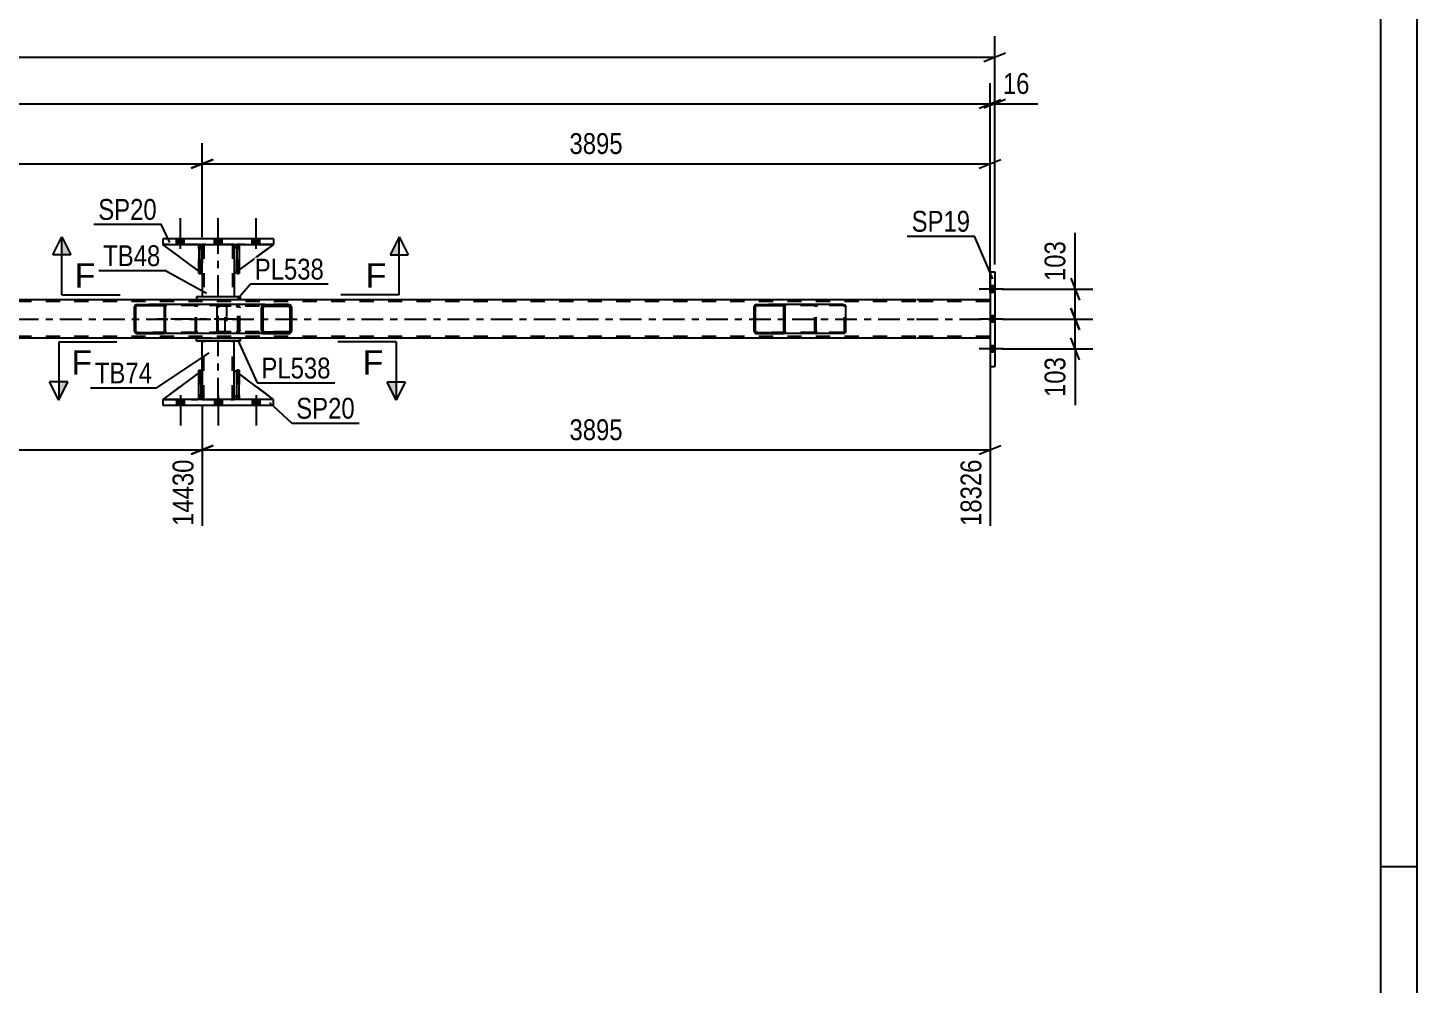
# Model space of a CAD drawing. Header units: millimetres. Extents: x 0 to 841, y 0 to 594.
# Drawn here: x 650.1 to 841, y 132.9 to 264.3 of the extents above; entities that cross this region are included whole.
import ezdxf

# ---------------------------------------------------------------- set-up
doc = ezdxf.new("R2010")
doc.units = ezdxf.units.MM
doc.linetypes.add('DXK_LINE_DOT2', pattern=[3.9198, 1.9599, -1.9599])
doc.linetypes.add('DXK_LINE_DOT3', pattern=[5.9187, 2.979, -0.9799, 0.9799, -0.9799])
doc.styles.add('Arial', font='ARIAL.TTF', dxfattribs={"height": 0.2})
doc.styles.add('Arial Narrow', font='ARIALN.TTF', dxfattribs={"height": 0.2})

# ---------------------------------------------------------------- blocks, each defined once
blk = doc.blocks.new('Unknown-318889209-1133')
at = {"color": 5, "linetype": 'Continuous'}
for p, q in [((841, 0), (841, 594)), ((836, 5), (836, 589)), ((841, 149), (836, 149))]:
    blk.add_line(p, q, dxfattribs=at)
blk = doc.blocks.new('Part-318889209-2699 - 2549')
at = {"linetype": 'Continuous'}
h = blk.add_hatch(dxfattribs=at)
h.set_pattern_fill('', scale=0.7, style=0, pattern_type=0)
h.set_pattern_definition([(45, (686.2985, 225.991), (-1.57154, 1.57154), [])])
h.paths.add_polyline_path([(686.34, 225.81), (686.3, 225.99), (686.19, 226.15), (686.03, 226.25), (685.83, 226.29), (682.65, 226.29), (682.46, 226.25), (682.29, 226.15), (682.19, 225.99), (682.15, 225.81), (682.15, 222.77), (682.19, 222.58), (682.29, 222.43), (682.46, 222.32), (682.65, 222.29), (685.83, 222.29), (686.03, 222.32), (686.19, 222.43), (686.3, 222.58), (686.34, 222.77)])
h.paths.add_polyline_path([(686.07, 222.68), (686.01, 222.6), (685.93, 222.55), (685.83, 222.53), (682.65, 222.53), (682.55, 222.55), (682.47, 222.6), (682.42, 222.68), (682.4, 222.77), (682.4, 225.81), (682.42, 225.9), (682.47, 225.98), (682.55, 226.03), (682.65, 226.05), (685.83, 226.05), (685.93, 226.03), (686.01, 225.98), (686.07, 225.9), (686.09, 225.81), (686.09, 222.77)])
at = {"color": 2, "linetype": 'Continuous'}
for p, q in [((676.08, 225.81), (676.1, 225.99)), ((676.08, 222.77), (676.08, 225.81)), ((676.1, 225.99), (676.16, 226.15)), ((676.16, 226.15), (676.25, 226.25)), ((676.25, 226.25), (676.35, 226.29)), ((682.65, 226.29), (676.35, 226.29)), ((682.19, 225.99), (682.15, 225.81)), ((682.15, 222.77), (682.15, 225.81)), ((682.4, 225.81), (682.42, 225.9)), ((682.4, 222.77), (682.4, 225.81)), ((682.42, 225.9), (682.47, 225.98)), ((682.65, 226.29), (682.46, 226.25)), ((682.47, 225.98), (682.55, 226.03)), ((682.55, 226.03), (682.65, 226.05)), ((682.65, 226.29), (685.83, 226.29)), ((682.65, 226.05), (685.83, 226.05)), ((686.03, 226.25), (685.83, 226.29)), ((685.83, 226.05), (685.93, 226.03)), ((685.93, 226.03), (686.01, 225.98)), ((686.01, 225.98), (686.07, 225.9)), ((686.07, 225.9), (686.09, 225.81)), ((686.09, 222.77), (686.09, 225.81)), ((686.34, 225.81), (686.3, 225.99)), ((686.34, 222.77), (686.34, 225.81)), ((676.1, 222.58), (676.08, 222.77)), ((676.16, 222.43), (676.1, 222.58)), ((676.25, 222.32), (676.16, 222.43)), ((676.35, 222.29), (676.25, 222.32)), ((682.65, 222.29), (676.35, 222.29)), ((682.15, 222.77), (682.19, 222.58)), ((682.42, 222.68), (682.4, 222.77)), ((682.47, 222.6), (682.42, 222.68)), ((682.46, 222.32), (682.65, 222.29)), ((682.55, 222.55), (682.47, 222.6)), ((682.65, 222.53), (682.55, 222.55)), ((682.65, 222.53), (685.83, 222.53)), ((682.65, 222.29), (685.83, 222.29)), ((685.93, 222.55), (685.83, 222.53)), ((685.83, 222.29), (686.03, 222.32)), ((686.01, 222.6), (685.93, 222.55)), ((686.07, 222.68), (686.01, 222.6)), ((686.09, 222.77), (686.07, 222.68)), ((686.3, 222.58), (686.34, 222.77))]:
    blk.add_line(p, q, dxfattribs=at)
at = {"color": 7, "linetype": 'DXK_LINE_DOT2'}
for p, q in [((676.22, 225.9), (676.21, 225.81)), ((676.21, 222.77), (676.21, 225.81)), ((676.25, 225.98), (676.22, 225.9)), ((676.3, 226.03), (676.25, 225.98)), ((676.35, 226.05), (676.3, 226.03)), ((685.83, 226.05), (676.35, 226.05)), ((677.34, 226.05), (677.34, 226.29)), ((678.68, 226.29), (678.88, 226.25)), ((678.78, 226.03), (678.68, 226.05)), ((678.86, 225.98), (678.78, 226.03)), ((678.92, 225.9), (678.86, 225.98)), ((678.93, 225.81), (678.92, 225.9)), ((678.93, 222.77), (678.93, 225.81)), ((679.15, 225.99), (679.19, 225.81)), ((679.19, 222.77), (679.19, 225.81)), ((685.83, 226.29), (682.65, 226.29)), ((676.21, 222.77), (676.22, 222.68)), ((676.22, 222.68), (676.25, 222.6)), ((676.25, 222.6), (676.3, 222.55)), ((676.3, 222.55), (676.35, 222.53)), ((685.83, 222.53), (676.35, 222.53)), ((677.34, 222.29), (677.34, 222.53)), ((678.68, 222.53), (678.78, 222.55)), ((678.88, 222.32), (678.68, 222.29)), ((678.78, 222.55), (678.86, 222.6)), ((678.86, 222.6), (678.92, 222.68)), ((678.92, 222.68), (678.93, 222.77)), ((679.19, 222.77), (679.15, 222.58)), ((685.83, 222.29), (682.65, 222.29))]:
    blk.add_line(p, q, dxfattribs=at)
for centre, start, end in [((678.7, 225.79), 23.8494, 68.8059), ((678.7, 222.78), 291.1941, 336.1506)]:
    blk.add_arc(centre, 0.492, start, end, dxfattribs=at)
at = {"color": 2, "linetype": 'Continuous'}
for centre, start, end in [((682.64, 225.79), 111.1941, 156.1506), ((685.85, 225.79), 23.8494, 68.8059), ((682.64, 222.78), 203.8494, 248.8059), ((685.85, 222.78), 291.1941, 336.1506)]:
    blk.add_arc(centre, 0.492, start, end, dxfattribs=at)
blk = doc.blocks.new('Part-318889209-2651 - 2549')
at = {"color": 2, "linetype": 'Continuous'}
for p, q in [((674.03, 234.53), (674.03, 233.93)), ((678.43, 234.53), (678.43, 233.93)), ((674.03, 230.53), (674.03, 227.33)), ((678.43, 230.53), (678.43, 227.33))]:
    blk.add_line(p, q, dxfattribs=at)
at = {"color": 7, "linetype": 'DXK_LINE_DOT2'}
for p, q in [((678.43, 234.53), (674.03, 234.53)), ((674.03, 233.93), (674.03, 230.53)), ((674.27, 234.53), (674.27, 227.33)), ((678.19, 234.53), (678.19, 227.33)), ((678.43, 233.93), (678.43, 230.53)), ((678.43, 227.33), (674.03, 227.33))]:
    blk.add_line(p, q, dxfattribs=at)
at = {"color": 7, "linetype": 'DXK_LINE_DOT3'}
blk.add_line((676.23, 227.33), (676.23, 234.53), dxfattribs=at)
blk = doc.blocks.new('Part-318889209-2666 - 2549')
at = {"linetype": 'Continuous'}
h = blk.add_hatch(dxfattribs=at)
h.set_pattern_fill('', scale=0.7, style=0, pattern_type=0)
h.set_pattern_definition([(45, (754.0999, 226.0898), (-1.57154, 1.57154), [])])
h.paths.add_polyline_path([(754.13, 225.97), (754.1, 226.09), (754.03, 226.19), (753.92, 226.26), (753.79, 226.29), (750.21, 226.29), (750.08, 226.26), (749.97, 226.19), (749.9, 226.09), (749.87, 225.97), (749.87, 222.61), (749.9, 222.48), (749.97, 222.38), (750.08, 222.31), (750.21, 222.29), (753.79, 222.29), (753.92, 222.31), (754.03, 222.38), (754.1, 222.48), (754.13, 222.61)])
h.paths.add_polyline_path([(753.94, 222.55), (753.91, 222.49), (753.85, 222.46), (753.79, 222.45), (750.21, 222.45), (750.14, 222.46), (750.09, 222.49), (750.05, 222.55), (750.04, 222.61), (750.04, 225.97), (750.05, 226.03), (750.09, 226.08), (750.14, 226.12), (750.21, 226.13), (753.79, 226.13), (753.85, 226.12), (753.91, 226.08), (753.94, 226.03), (753.96, 225.97), (753.96, 222.61)])
at = {"color": 2, "linetype": 'Continuous'}
for p, q in [((749.9, 226.09), (749.87, 225.97)), ((749.87, 222.61), (749.87, 225.97)), ((750.04, 225.97), (750.05, 226.03)), ((750.04, 222.61), (750.04, 225.97)), ((750.05, 226.03), (750.09, 226.08)), ((750.21, 226.29), (750.08, 226.26)), ((750.09, 226.08), (750.14, 226.12)), ((750.14, 226.12), (750.21, 226.13)), ((750.21, 226.29), (753.79, 226.29)), ((750.21, 226.13), (753.79, 226.13)), ((762.13, 226.29), (753.79, 226.29)), ((753.92, 226.26), (753.79, 226.29)), ((753.79, 226.13), (753.85, 226.12)), ((753.85, 226.12), (753.91, 226.08)), ((753.91, 226.08), (753.94, 226.03)), ((753.94, 226.03), (753.96, 225.97)), ((753.96, 222.61), (753.96, 225.97)), ((754.13, 225.97), (754.1, 226.09)), ((754.13, 222.61), (754.13, 225.97)), ((762.13, 226.29), (762.27, 226.26)), ((762.45, 226.09), (762.48, 225.97)), ((762.48, 222.61), (762.48, 225.97)), ((749.87, 222.61), (749.9, 222.48)), ((750.05, 222.55), (750.04, 222.61)), ((750.09, 222.49), (750.05, 222.55)), ((750.08, 222.31), (750.21, 222.29)), ((750.14, 222.46), (750.09, 222.49)), ((750.21, 222.45), (750.14, 222.46)), ((750.21, 222.45), (753.79, 222.45)), ((750.21, 222.29), (753.79, 222.29)), ((753.85, 222.46), (753.79, 222.45)), ((753.79, 222.29), (753.92, 222.31)), ((762.13, 222.29), (753.79, 222.29)), ((753.91, 222.49), (753.85, 222.46)), ((753.94, 222.55), (753.91, 222.49)), ((753.96, 222.61), (753.94, 222.55)), ((754.1, 222.48), (754.13, 222.61)), ((762.27, 222.31), (762.13, 222.29)), ((762.48, 222.61), (762.45, 222.48))]:
    blk.add_line(p, q, dxfattribs=at)
at = {"color": 7, "linetype": 'DXK_LINE_DOT2'}
for p, q in [((753.79, 226.29), (750.21, 226.29)), ((762.13, 226.13), (750.21, 226.13)), ((758.22, 225.97), (758.24, 226.09)), ((758.22, 222.61), (758.22, 225.97)), ((758.4, 226.03), (758.39, 225.97)), ((758.39, 222.61), (758.39, 225.97)), ((758.44, 226.08), (758.4, 226.03)), ((758.43, 226.26), (758.56, 226.29)), ((758.44, 226.08), (758.45, 226.09)), ((758.45, 226.09), (758.49, 226.12)), ((758.49, 226.12), (758.56, 226.13)), ((762.2, 226.12), (762.13, 226.13)), ((762.26, 226.08), (762.2, 226.12)), ((762.29, 226.03), (762.26, 226.08)), ((762.31, 225.97), (762.29, 226.03)), ((762.31, 222.61), (762.31, 225.97)), ((762.13, 222.45), (750.21, 222.45)), ((753.79, 222.29), (750.21, 222.29)), ((758.24, 222.48), (758.22, 222.61)), ((758.39, 222.61), (758.4, 222.55)), ((758.4, 222.55), (758.44, 222.49)), ((758.56, 222.29), (758.43, 222.31)), ((758.44, 222.49), (758.45, 222.48)), ((758.45, 222.48), (758.49, 222.46)), ((758.49, 222.46), (758.56, 222.45)), ((762.13, 222.45), (762.2, 222.46)), ((762.2, 222.46), (762.26, 222.49)), ((762.26, 222.49), (762.29, 222.55)), ((762.29, 222.55), (762.31, 222.61))]:
    blk.add_line(p, q, dxfattribs=at)
at = {"color": 2, "linetype": 'Continuous'}
for centre, start, end in [((750.2, 225.95), 110.7583, 155.68), ((753.8, 225.95), 24.32, 69.2417), ((762.15, 225.95), 24.32, 69.2417), ((750.2, 222.62), 204.32, 249.2417), ((753.8, 222.62), 290.7583, 335.68), ((762.15, 222.62), 290.7583, 335.68)]:
    blk.add_arc(centre, 0.331, start, end, dxfattribs=at)
at = {"color": 7, "linetype": 'DXK_LINE_DOT2'}
for centre, start, end in [((758.55, 225.95), 110.7583, 155.68), ((758.55, 222.62), 204.32, 249.2417)]:
    blk.add_arc(centre, 0.331, start, end, dxfattribs=at)
blk = doc.blocks.new('Part-318889209-2670 - 2549')
at = {"linetype": 'Continuous'}
h = blk.add_hatch(dxfattribs=at)
h.set_pattern_fill('', scale=0.7, style=0, pattern_type=0)
h.set_pattern_definition([(45, (668.9657, 226.0898), (-1.57154, 1.57154), [])])
h.paths.add_polyline_path([(668.99, 225.97), (668.97, 226.09), (668.89, 226.19), (668.78, 226.26), (668.65, 226.29), (665.08, 226.29), (664.95, 226.26), (664.83, 226.19), (664.76, 226.09), (664.73, 225.97), (664.73, 222.61), (664.76, 222.48), (664.83, 222.38), (664.95, 222.31), (665.08, 222.29), (668.65, 222.29), (668.78, 222.31), (668.89, 222.38), (668.97, 222.48), (668.99, 222.61)])
h.paths.add_polyline_path([(668.81, 222.55), (668.77, 222.49), (668.72, 222.46), (668.65, 222.45), (665.08, 222.45), (665.01, 222.46), (664.96, 222.49), (664.92, 222.55), (664.91, 222.61), (664.91, 225.97), (664.92, 226.03), (664.96, 226.08), (665.01, 226.12), (665.08, 226.13), (668.65, 226.13), (668.72, 226.12), (668.77, 226.08), (668.81, 226.03), (668.82, 225.97), (668.82, 222.61)])
at = {"color": 2, "linetype": 'Continuous'}
for p, q in [((664.76, 226.09), (664.73, 225.97)), ((664.73, 222.61), (664.73, 225.97)), ((664.91, 225.97), (664.92, 226.03)), ((664.91, 222.61), (664.91, 225.97)), ((664.92, 226.03), (664.96, 226.08)), ((665.08, 226.29), (664.95, 226.26)), ((664.96, 226.08), (665.01, 226.12)), ((665.01, 226.12), (665.08, 226.13)), ((665.08, 226.29), (668.65, 226.29)), ((665.08, 226.13), (668.65, 226.13)), ((676.35, 226.29), (668.65, 226.29)), ((668.78, 226.26), (668.65, 226.29)), ((668.65, 226.13), (668.72, 226.12)), ((668.72, 226.12), (668.77, 226.08)), ((668.77, 226.08), (668.81, 226.03)), ((668.81, 226.03), (668.82, 225.97)), ((668.82, 222.61), (668.82, 225.97)), ((668.99, 225.97), (668.97, 226.09)), ((668.99, 222.61), (668.99, 225.97)), ((664.73, 222.61), (664.76, 222.48)), ((664.92, 222.55), (664.91, 222.61)), ((664.96, 222.49), (664.92, 222.55)), ((664.95, 222.31), (665.08, 222.29)), ((665.01, 222.46), (664.96, 222.49)), ((665.08, 222.45), (665.01, 222.46)), ((665.08, 222.45), (668.65, 222.45)), ((665.08, 222.29), (668.65, 222.29)), ((668.72, 222.46), (668.65, 222.45)), ((668.65, 222.29), (668.78, 222.31)), ((676.35, 222.29), (668.65, 222.29)), ((668.77, 222.49), (668.72, 222.46)), ((668.81, 222.55), (668.77, 222.49)), ((668.82, 222.61), (668.81, 222.55)), ((668.97, 222.48), (668.99, 222.61))]:
    blk.add_line(p, q, dxfattribs=at)
at = {"color": 7, "linetype": 'DXK_LINE_DOT2'}
for p, q in [((668.65, 226.29), (665.08, 226.29)), ((677, 226.13), (665.08, 226.13)), ((673.08, 225.97), (673.11, 226.09)), ((673.08, 222.61), (673.08, 225.97)), ((673.27, 226.03), (673.25, 225.97)), ((673.25, 222.61), (673.25, 225.97)), ((673.3, 226.08), (673.27, 226.03)), ((673.29, 226.26), (673.43, 226.29)), ((673.36, 226.12), (673.3, 226.08)), ((673.43, 226.13), (673.36, 226.12)), ((677, 226.29), (676.35, 226.29)), ((677, 226.29), (677.13, 226.26)), ((677.07, 226.12), (677, 226.13)), ((677.12, 226.08), (677.07, 226.12)), ((677.16, 226.03), (677.12, 226.08)), ((677.17, 225.97), (677.16, 226.03)), ((677.17, 222.61), (677.17, 225.97)), ((677.32, 226.09), (677.34, 225.97)), ((677.34, 225.97), (677.34, 222.61)), ((677, 222.45), (665.08, 222.45)), ((668.65, 222.29), (665.08, 222.29)), ((673.11, 222.48), (673.08, 222.61)), ((673.25, 222.61), (673.27, 222.55)), ((673.27, 222.55), (673.3, 222.49)), ((673.43, 222.29), (673.29, 222.31)), ((673.3, 222.49), (673.32, 222.48)), ((673.32, 222.48), (673.36, 222.46)), ((673.36, 222.46), (673.43, 222.45)), ((677, 222.29), (676.35, 222.29)), ((677, 222.45), (677.07, 222.46)), ((677.13, 222.31), (677, 222.29)), ((677.07, 222.46), (677.12, 222.49)), ((677.12, 222.49), (677.16, 222.55)), ((677.16, 222.55), (677.17, 222.61)), ((677.34, 222.61), (677.32, 222.48))]:
    blk.add_line(p, q, dxfattribs=at)
at = {"color": 7, "linetype": 'DXK_LINE_DOT3'}
blk.add_line((678.63, 224.29), (666.86, 224.29), dxfattribs=at)
at = {"color": 2, "linetype": 'Continuous'}
for centre, start, end in [((665.06, 225.95), 110.7583, 155.68), ((668.66, 225.95), 24.32, 69.2417), ((665.06, 222.62), 204.32, 249.2417), ((668.66, 222.62), 290.7583, 335.68)]:
    blk.add_arc(centre, 0.331, start, end, dxfattribs=at)
at = {"color": 7, "linetype": 'DXK_LINE_DOT2'}
for centre, start, end in [((673.41, 225.95), 110.7583, 155.68), ((677.01, 225.95), 24.32, 69.2417), ((673.41, 222.62), 204.32, 249.2417), ((677.01, 222.62), 290.7583, 335.68)]:
    blk.add_arc(centre, 0.331, start, end, dxfattribs=at)
blk = doc.blocks.new('Part-318889209-2726 - 2549')
at = {"color": 2, "linetype": 'Continuous'}
for p, q in [((782.3, 230.79), (782.94, 230.79)), ((782.3, 230.79), (782.3, 217.79)), ((782.94, 230.79), (782.94, 217.79)), ((782.3, 217.79), (782.94, 217.79))]:
    blk.add_line(p, q, dxfattribs=at)
blk = doc.blocks.new('Part-318889209-2732 - 2549')
at = {"color": 7, "linetype": 'DXK_LINE_DOT2'}
for p, q in [((679.1, 217.25), (678.78, 217.25)), ((678.78, 213.85), (678.78, 217.25)), ((678.78, 217.25), (678.78, 213.25)), ((679.1, 217.25), (679.1, 213.85)), ((679.1, 213.25), (679.1, 217.25)), ((679.1, 213.85), (678.78, 213.85)), ((678.78, 213.25), (678.78, 213.85)), ((679.1, 213.25), (678.78, 213.25)), ((679.1, 213.85), (679.1, 213.25)), ((679.1, 213.25), (679.1, 213.25))]:
    blk.add_line(p, q, dxfattribs=at)
blk = doc.blocks.new('Part-318889209-2735 - 2549')
at = {"color": 7, "linetype": 'DXK_LINE_DOT2'}
for p, q in [((679.03, 234.53), (678.43, 233.93)), ((678.43, 230.53), (683.83, 234.53)), ((678.43, 233.93), (678.43, 230.53)), ((683.83, 234.53), (679.03, 234.53))]:
    blk.add_line(p, q, dxfattribs=at)
blk = doc.blocks.new('Part-318889209-2738 - 2549')
at = {"color": 2, "linetype": 'Continuous'}
for p, q in [((678.78, 234.28), (678.43, 233.93)), ((678.43, 233.93), (678.43, 230.53)), ((683.83, 234.53), (679.1, 231.03)), ((678.78, 230.79), (678.43, 230.53))]:
    blk.add_line(p, q, dxfattribs=at)
at = {"color": 7, "linetype": 'DXK_LINE_DOT2'}
for p, q in [((679.03, 234.53), (678.78, 234.28)), ((683.83, 234.53), (679.03, 234.53)), ((679.1, 231.03), (678.78, 230.79))]:
    blk.add_line(p, q, dxfattribs=at)
blk = doc.blocks.new('Part-318889209-2741 - 2549')
at = {"color": 7, "linetype": 'DXK_LINE_DOT2'}
for p, q in [((674.02, 230.53), (668.63, 234.53)), ((668.63, 234.53), (673.42, 234.53)), ((673.42, 234.53), (674.02, 233.93)), ((674.02, 233.93), (673.42, 234.53)), ((674.02, 233.93), (674.02, 230.53)), ((674.02, 233.93), (674.02, 233.93)), ((674.02, 233.93), (674.02, 230.53))]:
    blk.add_line(p, q, dxfattribs=at)
blk = doc.blocks.new('Part-318889209-2744 - 2549')
at = {"color": 2, "linetype": 'Continuous'}
for p, q in [((673.58, 230.86), (668.63, 234.53)), ((673.58, 234.37), (673.42, 234.53)), ((674.02, 233.93), (673.9, 234.05)), ((674.02, 233.93), (674.02, 233.93)), ((674.02, 230.53), (674.02, 233.93)), ((673.9, 230.62), (674.02, 230.53)), ((674.02, 230.53), (674.02, 230.53))]:
    blk.add_line(p, q, dxfattribs=at)
at = {"color": 7, "linetype": 'DXK_LINE_DOT2'}
for p, q in [((673.42, 234.53), (668.63, 234.53)), ((673.42, 234.53), (674.02, 233.93)), ((673.9, 234.05), (673.58, 234.37)), ((674.02, 233.93), (674.02, 230.53)), ((673.9, 230.62), (673.58, 230.86))]:
    blk.add_line(p, q, dxfattribs=at)
blk = doc.blocks.new('Part-318889209-2745 - 2549')
at = {"color": 2, "linetype": 'Continuous'}
for p, q in [((673.9, 234.53), (673.58, 234.53)), ((673.58, 234.53), (673.58, 230.53)), ((673.9, 234.53), (673.9, 234.53)), ((673.9, 234.53), (673.9, 230.53)), ((673.9, 230.53), (673.58, 230.53))]:
    blk.add_line(p, q, dxfattribs=at)
at = {"color": 7, "linetype": 'DXK_LINE_DOT2'}
for p, q in [((673.58, 233.93), (673.58, 234.53)), ((673.9, 233.93), (673.58, 233.93)), ((673.58, 233.93), (673.58, 230.53)), ((673.9, 233.93), (673.9, 234.53)), ((673.9, 234.53), (673.9, 234.53)), ((673.9, 230.53), (673.9, 233.93))]:
    blk.add_line(p, q, dxfattribs=at)
blk = doc.blocks.new('Part-318889209-2746 - 2549')
at = {"color": 2, "linetype": 'Continuous'}
for p, q in [((679.1, 234.53), (678.78, 234.53)), ((678.78, 234.53), (678.78, 230.53)), ((679.1, 234.53), (679.1, 234.53)), ((679.1, 234.53), (679.1, 230.53)), ((679.1, 230.53), (678.78, 230.53))]:
    blk.add_line(p, q, dxfattribs=at)
at = {"color": 7, "linetype": 'DXK_LINE_DOT2'}
for p, q in [((678.78, 233.93), (678.78, 234.53)), ((679.1, 233.93), (678.78, 233.93)), ((678.78, 233.93), (678.78, 230.53)), ((679.1, 233.93), (679.1, 234.53)), ((679.1, 234.53), (679.1, 234.53)), ((679.1, 230.53), (679.1, 233.93))]:
    blk.add_line(p, q, dxfattribs=at)
blk = doc.blocks.new('Part-318889209-2747 - 2549')
at = {"color": 7, "linetype": 'DXK_LINE_DOT2'}
for p, q in [((673.58, 233.93), (673.58, 234.53)), ((673.58, 234.53), (673.58, 234.53)), ((673.58, 234.53), (673.58, 230.53)), ((673.9, 234.53), (673.58, 234.53)), ((673.58, 230.53), (673.58, 233.93)), ((673.58, 233.93), (673.9, 233.93)), ((673.9, 233.93), (673.9, 234.53)), ((673.9, 230.53), (673.9, 234.53)), ((673.9, 233.93), (673.9, 230.53)), ((673.58, 230.53), (673.9, 230.53))]:
    blk.add_line(p, q, dxfattribs=at)
blk = doc.blocks.new('Part-318889209-2748 - 2549')
at = {"color": 7, "linetype": 'DXK_LINE_DOT2'}
for p, q in [((678.78, 233.93), (678.78, 234.53)), ((678.78, 234.53), (678.78, 234.53)), ((678.78, 234.53), (678.78, 230.53)), ((679.1, 234.53), (678.78, 234.53)), ((678.78, 230.53), (678.78, 233.93)), ((678.78, 233.93), (679.1, 233.93)), ((679.1, 233.93), (679.1, 234.53)), ((679.1, 230.53), (679.1, 234.53)), ((679.1, 233.93), (679.1, 230.53)), ((678.78, 230.53), (679.1, 230.53))]:
    blk.add_line(p, q, dxfattribs=at)
blk = doc.blocks.new('Part-318889209-2753 - 2549')
at = {"color": 2, "linetype": 'Continuous'}
for p, q in [((674.03, 217.25), (674.03, 221.25)), ((678.43, 217.25), (678.43, 221.25)), ((674.03, 213.25), (674.03, 213.85)), ((678.43, 213.25), (678.43, 213.85))]:
    blk.add_line(p, q, dxfattribs=at)
at = {"color": 7, "linetype": 'DXK_LINE_DOT2'}
for p, q in [((678.43, 221.25), (674.03, 221.25)), ((674.27, 213.25), (674.27, 221.25)), ((678.19, 213.25), (678.19, 221.25)), ((674.03, 213.85), (674.03, 217.25)), ((678.43, 213.85), (678.43, 217.25)), ((674.03, 213.25), (678.43, 213.25))]:
    blk.add_line(p, q, dxfattribs=at)
at = {"color": 7, "linetype": 'DXK_LINE_DOT3'}
blk.add_line((676.23, 213.25), (676.23, 221.25), dxfattribs=at)
blk = doc.blocks.new('Part-318889209-2758 - 2549')
at = {"color": 2, "linetype": 'Continuous'}
for p, q in [((673.23, 221.65), (679.23, 221.65)), ((673.23, 221.25), (673.23, 221.65)), ((679.23, 221.65), (679.23, 221.25)), ((679.23, 221.25), (673.23, 221.25))]:
    blk.add_line(p, q, dxfattribs=at)
blk = doc.blocks.new('Part-318889209-2763 - 2549')
at = {"color": 2, "linetype": 'Continuous'}
for p, q in [((679.23, 227.33), (673.23, 227.33)), ((673.23, 227.33), (673.23, 226.93)), ((679.23, 227.33), (679.23, 226.93)), ((679.23, 226.93), (673.23, 226.93))]:
    blk.add_line(p, q, dxfattribs=at)
blk = doc.blocks.new('Part-318889209-2766 - 2549')
at = {"color": 2, "linetype": 'Continuous'}
for p, q in [((678.43, 213.85), (678.43, 217.25)), ((678.78, 216.99), (678.43, 217.25)), ((683.82, 213.25), (679.1, 216.75)), ((678.78, 213.49), (678.43, 213.85))]:
    blk.add_line(p, q, dxfattribs=at)
at = {"color": 7, "linetype": 'DXK_LINE_DOT2'}
for p, q in [((679.1, 216.75), (678.78, 216.99)), ((679.03, 213.25), (678.78, 213.49)), ((683.83, 213.25), (679.03, 213.25)), ((683.82, 213.25), (683.83, 213.25)), ((683.83, 213.25), (683.82, 213.25))]:
    blk.add_line(p, q, dxfattribs=at)
blk = doc.blocks.new('Part-318889209-2769 - 2549')
at = {"color": 7, "linetype": 'DXK_LINE_DOT2'}
for p, q in [((674.02, 217.25), (668.63, 213.25)), ((674.02, 213.85), (674.02, 217.25)), ((674.02, 217.25), (674.02, 213.85)), ((668.63, 213.25), (673.42, 213.25)), ((673.42, 213.25), (674.02, 213.85)), ((674.02, 213.85), (673.42, 213.25)), ((674.02, 213.85), (674.02, 213.85))]:
    blk.add_line(p, q, dxfattribs=at)
blk = doc.blocks.new('Part-318889209-2772 - 2549')
at = {"color": 2, "linetype": 'Continuous'}
for p, q in [((673.58, 216.92), (668.63, 213.25)), ((674.02, 217.25), (673.9, 217.15)), ((674.02, 213.85), (674.02, 217.25)), ((673.58, 213.4), (673.42, 213.25)), ((674.02, 213.85), (673.9, 213.72)), ((674.02, 213.85), (674.02, 213.85))]:
    blk.add_line(p, q, dxfattribs=at)
at = {"color": 7, "linetype": 'DXK_LINE_DOT2'}
for p, q in [((673.9, 217.15), (673.58, 216.92)), ((674.02, 213.85), (674.02, 217.25)), ((668.63, 213.25), (673.42, 213.25)), ((674.02, 213.85), (673.42, 213.25)), ((673.9, 213.72), (673.58, 213.4))]:
    blk.add_line(p, q, dxfattribs=at)
blk = doc.blocks.new('Part-318889209-2773 - 2549')
at = {"color": 2, "linetype": 'Continuous'}
for p, q in [((673.58, 213.25), (673.58, 217.25)), ((673.58, 217.25), (673.9, 217.25)), ((673.9, 213.25), (673.9, 217.25)), ((673.58, 213.25), (673.58, 213.25)), ((673.9, 213.25), (673.58, 213.25))]:
    blk.add_line(p, q, dxfattribs=at)
at = {"color": 7, "linetype": 'DXK_LINE_DOT2'}
for p, q in [((673.58, 217.25), (673.58, 213.85)), ((673.9, 213.85), (673.9, 217.25)), ((673.58, 213.85), (673.58, 213.25)), ((673.58, 213.85), (673.9, 213.85)), ((673.9, 213.25), (673.9, 213.85)), ((673.9, 213.25), (673.9, 213.25))]:
    blk.add_line(p, q, dxfattribs=at)
blk = doc.blocks.new('Part-318889209-2774 - 2549')
at = {"color": 2, "linetype": 'Continuous'}
for p, q in [((678.78, 213.25), (678.78, 217.25)), ((678.78, 217.25), (679.1, 217.25)), ((679.1, 213.25), (679.1, 217.25)), ((678.78, 213.25), (678.78, 213.25)), ((679.1, 213.25), (678.78, 213.25))]:
    blk.add_line(p, q, dxfattribs=at)
at = {"color": 7, "linetype": 'DXK_LINE_DOT2'}
for p, q in [((678.78, 217.25), (678.78, 213.85)), ((679.1, 213.85), (679.1, 217.25)), ((678.78, 213.85), (678.78, 213.25)), ((678.78, 213.85), (679.1, 213.85)), ((679.1, 213.25), (679.1, 213.85)), ((679.1, 213.25), (679.1, 213.25))]:
    blk.add_line(p, q, dxfattribs=at)
blk = doc.blocks.new('Part-318889209-2775 - 2549')
at = {"color": 7, "linetype": 'DXK_LINE_DOT2'}
for p, q in [((673.58, 217.25), (673.9, 217.25)), ((673.58, 213.85), (673.58, 217.25)), ((673.58, 217.25), (673.58, 213.25)), ((673.9, 217.25), (673.9, 213.85)), ((673.9, 213.25), (673.9, 217.15)), ((673.9, 213.85), (673.58, 213.85)), ((673.58, 213.25), (673.58, 213.85)), ((673.9, 213.25), (673.58, 213.25)), ((673.9, 213.85), (673.9, 213.25)), ((673.9, 213.25), (673.9, 213.25))]:
    blk.add_line(p, q, dxfattribs=at)
blk = doc.blocks.new('Part-318889209-2780 - 2549')
at = {"color": 7, "linetype": 'DXK_LINE_DOT2'}
for p, q in [((772.08, 226.69), (109.96, 226.69)), ((679.23, 226.93), (673.23, 226.93)), ((782.3, 226.69), (772.18, 226.69)), ((782.3, 226.93), (782.3, 221.65)), ((772.08, 221.89), (109.96, 221.89)), ((679.23, 221.65), (673.23, 221.65)), ((782.3, 221.89), (772.18, 221.89))]:
    blk.add_line(p, q, dxfattribs=at)
at = {"color": 2, "linetype": 'Continuous'}
for p, q in [((673.23, 226.93), (508.96, 226.93)), ((772.08, 226.93), (679.23, 226.93)), ((782.3, 226.93), (772.18, 226.93)), ((673.23, 221.65), (508.96, 221.65)), ((772.08, 221.65), (679.23, 221.65)), ((782.3, 221.65), (772.18, 221.65))]:
    blk.add_line(p, q, dxfattribs=at)
at = {"color": 7, "linetype": 'DXK_LINE_DOT3'}
for p, q in [((109.96, 224.29), (772.08, 224.29)), ((772.18, 224.29), (782.3, 224.29))]:
    blk.add_line(p, q, dxfattribs=at)
blk = doc.blocks.new('Part-318889209-2787 - 2549')
at = {"color": 2, "linetype": 'Continuous'}
for p, q in [((683.83, 235.33), (668.63, 235.33)), ((668.63, 235.33), (668.63, 234.53)), ((683.83, 235.33), (683.83, 234.53)), ((668.63, 234.53), (683.83, 234.53))]:
    blk.add_line(p, q, dxfattribs=at)
blk = doc.blocks.new('Part-318889209-2792 - 2549')
at = {"color": 2, "linetype": 'Continuous'}
for p, q in [((683.83, 213.25), (668.63, 213.25)), ((668.63, 213.25), (668.63, 212.45)), ((668.63, 212.45), (683.83, 212.45)), ((683.83, 212.45), (683.83, 213.25))]:
    blk.add_line(p, q, dxfattribs=at)
blk = doc.blocks.new('Part-318889209-2795 - 2549')
at = {"color": 7, "linetype": 'DXK_LINE_DOT2'}
for p, q in [((678.43, 213.85), (678.43, 217.25)), ((678.43, 217.25), (683.83, 213.25)), ((679.03, 213.25), (678.43, 213.85)), ((683.83, 213.25), (679.03, 213.25))]:
    blk.add_line(p, q, dxfattribs=at)
blk = doc.blocks.new('Bolt-318889209-2814 - 2549')
at = {"linetype": 'Continuous'}
for points in [[(671.55, 213.25), (670.51, 213.25), (670.51, 212.45), (671.55, 212.45)], [(671.55, 213.25), (670.51, 213.25), (670.51, 212.45), (671.55, 212.45)], [(671.55, 213.25), (670.51, 213.25), (670.51, 212.45), (671.55, 212.45)], [(676.75, 213.25), (675.71, 213.25), (675.71, 212.45), (676.75, 212.45)], [(676.75, 213.25), (675.71, 213.25), (675.71, 212.45), (676.75, 212.45)], [(681.95, 213.25), (680.91, 213.25), (680.91, 212.45), (681.95, 212.45)], [(681.95, 213.25), (680.91, 213.25), (680.91, 212.45), (681.95, 212.45)], [(681.95, 213.25), (680.91, 213.25), (680.91, 212.45), (681.95, 212.45)]]:
    blk.add_hatch(color=1, dxfattribs=at).paths.add_polyline_path(points)
at = {"color": 1, "linetype": 'Continuous'}
for p, q in [((670.51, 213.25), (670.51, 212.45)), ((670.51, 213.25), (670.51, 212.45)), ((670.51, 213.25), (670.51, 212.45)), ((671.03, 213.85), (671.03, 209.65)), ((671.03, 213.85), (671.03, 209.65)), ((671.03, 213.85), (671.03, 209.65)), ((671.55, 213.25), (671.55, 212.45)), ((671.55, 213.25), (671.55, 212.45)), ((671.55, 213.25), (671.55, 212.45)), ((675.71, 213.25), (675.71, 212.45)), ((675.71, 213.25), (675.71, 212.45)), ((676.23, 213.85), (676.23, 209.65)), ((676.23, 213.85), (676.23, 209.65)), ((676.75, 213.25), (676.75, 212.45)), ((676.75, 213.25), (676.75, 212.45)), ((680.91, 213.25), (680.91, 212.45)), ((680.91, 213.25), (680.91, 212.45)), ((680.91, 213.25), (680.91, 212.45)), ((681.43, 213.85), (681.43, 209.65)), ((681.43, 213.85), (681.43, 209.65)), ((681.43, 213.85), (681.43, 209.65)), ((681.95, 213.25), (681.95, 212.45)), ((681.95, 213.25), (681.95, 212.45)), ((681.95, 213.25), (681.95, 212.45))]:
    blk.add_line(p, q, dxfattribs=at)
blk = doc.blocks.new('Bolt-318889209-2815 - 2549')
at = {"linetype": 'Continuous'}
for points in [[(670.51, 234.53), (671.55, 234.53), (671.55, 235.33), (670.51, 235.33)], [(670.51, 234.53), (671.55, 234.53), (671.55, 235.33), (670.51, 235.33)], [(670.51, 234.53), (671.55, 234.53), (671.55, 235.33), (670.51, 235.33)], [(675.71, 234.53), (676.75, 234.53), (676.75, 235.33), (675.71, 235.33)], [(675.71, 234.53), (676.75, 234.53), (676.75, 235.33), (675.71, 235.33)], [(680.91, 234.53), (681.95, 234.53), (681.95, 235.33), (680.91, 235.33)], [(680.91, 234.53), (681.95, 234.53), (681.95, 235.33), (680.91, 235.33)], [(680.91, 234.53), (681.95, 234.53), (681.95, 235.33), (680.91, 235.33)]]:
    blk.add_hatch(color=1, dxfattribs=at).paths.add_polyline_path(points)
at = {"color": 1, "linetype": 'Continuous'}
for p, q in [((671.03, 233.93), (671.03, 238.13)), ((671.03, 233.93), (671.03, 238.13)), ((671.03, 233.93), (671.03, 238.13)), ((676.23, 233.93), (676.23, 238.13)), ((676.23, 233.93), (676.23, 238.13)), ((681.43, 233.93), (681.43, 238.13)), ((681.43, 233.93), (681.43, 238.13)), ((681.43, 233.93), (681.43, 238.13)), ((670.51, 234.53), (670.51, 235.33)), ((670.51, 234.53), (670.51, 235.33)), ((670.51, 234.53), (670.51, 235.33)), ((671.55, 234.53), (671.55, 235.33)), ((671.55, 234.53), (671.55, 235.33)), ((671.55, 234.53), (671.55, 235.33)), ((675.71, 234.53), (675.71, 235.33)), ((675.71, 234.53), (675.71, 235.33)), ((676.75, 234.53), (676.75, 235.33)), ((676.75, 234.53), (676.75, 235.33)), ((680.91, 234.53), (680.91, 235.33)), ((680.91, 234.53), (680.91, 235.33)), ((680.91, 234.53), (680.91, 235.33)), ((681.95, 234.53), (681.95, 235.33)), ((681.95, 234.53), (681.95, 235.33)), ((681.95, 234.53), (681.95, 235.33))]:
    blk.add_line(p, q, dxfattribs=at)
blk = doc.blocks.new('Bolt-318889209-2829 - 2549')
at = {"linetype": 'Continuous'}
for points in [[(782.94, 227.95), (782.94, 228.83), (782.3, 228.83), (782.3, 227.95)], [(782.94, 227.95), (782.94, 228.83), (782.3, 228.83), (782.3, 227.95)], [(782.94, 227.95), (782.94, 228.83), (782.3, 228.83), (782.3, 227.95)], [(782.94, 223.85), (782.94, 224.73), (782.3, 224.73), (782.3, 223.85)], [(782.94, 223.85), (782.94, 224.73), (782.3, 224.73), (782.3, 223.85)], [(782.94, 219.75), (782.94, 220.63), (782.3, 220.63), (782.3, 219.75)], [(782.94, 219.75), (782.94, 220.63), (782.3, 220.63), (782.3, 219.75)], [(782.94, 219.75), (782.94, 220.63), (782.3, 220.63), (782.3, 219.75)]]:
    blk.add_hatch(color=1, dxfattribs=at).paths.add_polyline_path(points)
at = {"color": 1, "linetype": 'Continuous'}
for p, q in [((784.1, 228.39), (780.78, 228.39)), ((784.1, 228.39), (780.78, 228.39)), ((784.1, 228.39), (780.78, 228.39)), ((782.94, 228.83), (782.3, 228.83)), ((782.94, 228.83), (782.3, 228.83)), ((782.94, 228.83), (782.3, 228.83)), ((782.94, 227.95), (782.3, 227.95)), ((782.94, 227.95), (782.3, 227.95)), ((782.94, 227.95), (782.3, 227.95)), ((784.1, 224.29), (780.78, 224.29)), ((784.1, 224.29), (780.78, 224.29)), ((782.94, 224.73), (782.3, 224.73)), ((782.94, 224.73), (782.3, 224.73)), ((782.94, 223.85), (782.3, 223.85)), ((782.94, 223.85), (782.3, 223.85)), ((784.1, 220.19), (780.78, 220.19)), ((784.1, 220.19), (780.78, 220.19)), ((784.1, 220.19), (780.78, 220.19)), ((782.94, 220.63), (782.3, 220.63)), ((782.94, 220.63), (782.3, 220.63)), ((782.94, 220.63), (782.3, 220.63)), ((782.94, 219.75), (782.3, 219.75)), ((782.94, 219.75), (782.3, 219.75)), ((782.94, 219.75), (782.3, 219.75))]:
    blk.add_line(p, q, dxfattribs=at)
blk = doc.blocks.new('StraightDimension-318889209-3057 - 2549')
at = {"color": 7, "linetype": 'Continuous'}
for p, q in [((782.3, 220.65), (782.3, 195.86)), ((674.02, 212.25), (674.02, 195.86)), ((675.52, 206.9), (672.52, 205.7)), ((674.02, 206.3), (782.3, 206.3)), ((780.8, 205.7), (783.8, 206.9))]:
    blk.add_line(p, q, dxfattribs=at)
at = {"color": 0}
blk.add_wipeout([(732.42, 207.05), (732.42, 211.25), (723.9, 211.25), (723.9, 207.05)], dxfattribs=at)
at = {"color": 0, "linetype": 'Continuous'}
blk.add_wipeout([(781.7, 205.6), (777.5, 205.6), (777.5, 195.26), (781.7, 195.26)], dxfattribs=at)
at = {"color": 3, "style": 'Arial Narrow'}
blk.add_text('3895', height=2.863, dxfattribs=at).set_placement((724.5, 207.65))
at = {"color": 3, "linetype": 'Continuous', "style": 'Arial Narrow'}
blk.add_text('18326', height=2.863, rotation=90.0002, dxfattribs=at).set_placement((781.1, 195.86))
blk = doc.blocks.new('StraightDimension-318889209-3051 - 2549')
at = {"color": 7, "linetype": 'Continuous'}
for p, q in [((503.76, 212.25), (503.76, 195.86)), ((674.02, 212.25), (674.02, 195.86)), ((505.26, 206.9), (502.26, 205.7)), ((503.76, 206.3), (674.02, 206.3)), ((672.52, 205.7), (675.52, 206.9))]:
    blk.add_line(p, q, dxfattribs=at)
at = {"color": 0}
blk.add_wipeout([(593.15, 207.05), (593.15, 211.25), (584.63, 211.25), (584.63, 207.05)], dxfattribs=at)
at = {"color": 0, "linetype": 'Continuous'}
blk.add_wipeout([(673.42, 205.6), (669.22, 205.6), (669.22, 195.26), (673.42, 195.26)], dxfattribs=at)
at = {"color": 3, "style": 'Arial Narrow'}
blk.add_text('4257', height=2.863, dxfattribs=at).set_placement((585.23, 207.65))
at = {"color": 3, "linetype": 'Continuous', "style": 'Arial Narrow'}
blk.add_text('14430', height=2.863, rotation=90.0002, dxfattribs=at).set_placement((672.82, 195.86))
blk = doc.blocks.new('StraightDimension-318889209-2892 - 2549')
at = {"color": 7, "linetype": 'Continuous'}
for p, q in [((782.3, 231.79), (782.3, 256.72)), ((782.94, 231.79), (782.94, 256.72)), ((780.8, 253.27), (783.8, 254.47)), ((784.44, 254.47), (781.44, 253.27)), ((782.3, 253.87), (782.94, 253.87))]:
    blk.add_line(p, q, dxfattribs=at)
at = {"color": 0}
blk.add_wipeout([(788.32, 254.62), (788.32, 258.82), (783.46, 258.82), (783.46, 254.62)], dxfattribs=at)
at = {"color": 7, "linetype": 'Continuous'}
blk.add_line((782.94, 253.87), (788.84, 253.87), dxfattribs=at)
blk.add_line((782.94, 253.87), (788.84, 253.87), dxfattribs=at)
at = {"color": 3, "style": 'Arial Narrow'}
blk.add_text('16', height=2.863, dxfattribs=at).set_placement((784.06, 255.22))
blk = doc.blocks.new('StraightDimension-318889209-2934 - 2549')
at = {"color": 7, "linetype": 'Continuous'}
for p, q in [((674.02, 235.53), (674.02, 248.47)), ((782.3, 227.93), (782.3, 248.47)), ((675.52, 246.22), (672.52, 245.02)), ((674.02, 245.62), (782.3, 245.62)), ((780.8, 245.02), (783.8, 246.22))]:
    blk.add_line(p, q, dxfattribs=at)
at = {"color": 0}
blk.add_wipeout([(732.42, 246.37), (732.42, 250.57), (723.9, 250.57), (723.9, 246.37)], dxfattribs=at)
at = {"color": 3, "style": 'Arial Narrow'}
blk.add_text('3895', height=2.863, dxfattribs=at).set_placement((724.5, 246.97))
blk = doc.blocks.new('StraightDimension-318889209-2928 - 2549')
at = {"color": 7, "linetype": 'Continuous'}
for p, q in [((503.76, 235.53), (503.76, 248.47)), ((674.02, 235.53), (674.02, 248.47)), ((505.26, 246.22), (502.26, 245.02)), ((503.76, 245.62), (674.02, 245.62)), ((672.52, 245.02), (675.52, 246.22))]:
    blk.add_line(p, q, dxfattribs=at)
at = {"color": 0}
blk.add_wipeout([(593.15, 246.37), (593.15, 250.57), (584.63, 250.57), (584.63, 246.37)], dxfattribs=at)
at = {"color": 3, "style": 'Arial Narrow'}
blk.add_text('4257', height=2.863, dxfattribs=at).set_placement((585.23, 246.97))
blk = doc.blocks.new('StraightDimension-318889209-2882 - 2549')
at = {"color": 7, "linetype": 'Continuous'}
for p, q in [((782.3, 231.79), (782.3, 256.72)), ((780.8, 253.27), (783.8, 254.47)), ((99.74, 253.87), (782.3, 253.87))]:
    blk.add_line(p, q, dxfattribs=at)
blk = doc.blocks.new('StraightDimension-318889209-2903 - 2549')
at = {"color": 7, "linetype": 'Continuous'}
for p, q in [((782.94, 231.79), (782.94, 263.14)), ((99.1, 260.29), (782.94, 260.29)), ((781.44, 259.69), (784.44, 260.89))]:
    blk.add_line(p, q, dxfattribs=at)
blk = doc.blocks.new('StraightDimension-318889209-2967 - 2549')
at = {"color": 7, "linetype": 'Continuous'}
for p, q in [((793.4, 229.89), (794.6, 226.89)), ((783.94, 228.39), (796.4, 228.39)), ((794, 224.29), (794, 228.39)), ((794.6, 222.79), (793.4, 225.79)), ((783.94, 224.29), (796.4, 224.29))]:
    blk.add_line(p, q, dxfattribs=at)
at = {"color": 0}
blk.add_wipeout([(793.25, 235.6), (789.05, 235.6), (789.05, 228.91), (793.25, 228.91)], dxfattribs=at)
at = {"color": 7, "linetype": 'Continuous'}
blk.add_line((794, 228.39), (794, 236.12), dxfattribs=at)
blk.add_line((794, 228.39), (794, 236.12), dxfattribs=at)
at = {"color": 3, "style": 'Arial Narrow'}
blk.add_text('103', height=2.863, rotation=90.0002, dxfattribs=at).set_placement((792.65, 229.51))
blk = doc.blocks.new('StraightDimension-318889209-2975 - 2549')
at = {"color": 7, "linetype": 'Continuous'}
for p, q in [((793.4, 225.79), (794.6, 222.79)), ((783.94, 224.29), (796.4, 224.29)), ((794, 220.19), (794, 224.29)), ((794.6, 218.69), (793.4, 221.69)), ((783.94, 220.19), (796.4, 220.19))]:
    blk.add_line(p, q, dxfattribs=at)
at = {"color": 0}
blk.add_wipeout([(793.25, 219.66), (789.05, 219.66), (789.05, 212.98), (793.25, 212.98)], dxfattribs=at)
at = {"color": 7, "linetype": 'Continuous'}
blk.add_line((794, 220.19), (794, 212.45), dxfattribs=at)
blk.add_line((794, 220.19), (794, 212.45), dxfattribs=at)
at = {"color": 3, "style": 'Arial Narrow'}
blk.add_text('103', height=2.863, rotation=90.0002, dxfattribs=at).set_placement((792.65, 213.58))
blk = doc.blocks.new('Mark-318889209-2647 - 2549')
at = {"color": 0}
blk.add_wipeout([(668.27, 231.56), (668.27, 234.56), (660.42, 234.56), (660.42, 231.56)], dxfattribs=at)
blk.add_wipeout([(668.27, 231.56), (668.27, 234.56), (660.42, 234.56), (660.42, 231.56)], dxfattribs=at)
at = {"color": 30, "linetype": 'Continuous'}
for p in [(659.82, 230.96), (674.62, 227.82)]:
    blk.add_line(p, (668.87, 230.96), dxfattribs=at)
at = {"color": 3, "style": 'Arial Narrow'}
blk.add_text('TB48', height=2.863, dxfattribs=at).set_placement((660.42, 231.56))
blk = doc.blocks.new('Mark-318889209-2722 - 2549')
at = {"color": 0}
blk.add_wipeout([(779.55, 236.29), (779.55, 239.29), (771.52, 239.29), (771.52, 236.29)], dxfattribs=at)
blk.add_wipeout([(779.55, 236.29), (779.55, 239.29), (771.52, 239.29), (771.52, 236.29)], dxfattribs=at)
at = {"color": 30, "linetype": 'Continuous'}
for p in [(770.92, 235.69), (782.7, 229.82)]:
    blk.add_line(p, (780.15, 235.69), dxfattribs=at)
at = {"color": 3, "style": 'Arial Narrow'}
blk.add_text('SP19', height=2.863, dxfattribs=at).set_placement((771.52, 236.29))
blk = doc.blocks.new('Mark-318889209-2749 - 2549')
at = {"color": 0}
blk.add_wipeout([(667.13, 215.44), (667.13, 218.44), (659.28, 218.44), (659.28, 215.44)], dxfattribs=at)
blk.add_wipeout([(667.13, 215.44), (667.13, 218.44), (659.28, 218.44), (659.28, 215.44)], dxfattribs=at)
at = {"color": 30, "linetype": 'Continuous'}
for p in [(674.92, 219.64), (658.68, 214.84)]:
    blk.add_line(p, (667.73, 214.84), dxfattribs=at)
at = {"color": 3, "style": 'Arial Narrow'}
blk.add_text('TB74', height=2.863, dxfattribs=at).set_placement((659.28, 215.44))
blk = doc.blocks.new('Mark-318889209-2754 - 2549')
at = {"color": 0}
blk.add_wipeout([(691.67, 216.12), (691.67, 219.12), (682.17, 219.12), (682.17, 216.12)], dxfattribs=at)
blk.add_wipeout([(691.67, 216.12), (691.67, 219.12), (682.17, 219.12), (682.17, 216.12)], dxfattribs=at)
at = {"color": 30, "linetype": 'Continuous'}
for p, q in [((678.91, 221.38), (681.57, 215.52)), ((681.57, 215.52), (692.27, 215.52))]:
    blk.add_line(p, q, dxfattribs=at)
at = {"color": 3, "style": 'Arial Narrow'}
blk.add_text('PL538', height=2.863, dxfattribs=at).set_placement((682.17, 216.12))
blk = doc.blocks.new('Mark-318889209-2759 - 2549')
at = {"color": 0}
blk.add_wipeout([(690.75, 229.71), (690.75, 232.71), (681.25, 232.71), (681.25, 229.71)], dxfattribs=at)
blk.add_wipeout([(690.75, 229.71), (690.75, 232.71), (681.25, 232.71), (681.25, 229.71)], dxfattribs=at)
at = {"color": 30, "linetype": 'Continuous'}
for p, q in [((678.94, 227.12), (680.65, 229.11)), ((680.65, 229.11), (691.35, 229.11))]:
    blk.add_line(p, q, dxfattribs=at)
at = {"color": 3, "style": 'Arial Narrow'}
blk.add_text('PL538', height=2.863, dxfattribs=at).set_placement((681.25, 229.71))
blk = doc.blocks.new('Mark-318889209-2783 - 2549')
at = {"color": 0}
blk.add_wipeout([(667.78, 237.92), (667.78, 240.92), (659.74, 240.92), (659.74, 237.92)], dxfattribs=at)
blk.add_wipeout([(667.78, 237.92), (667.78, 240.92), (659.74, 240.92), (659.74, 237.92)], dxfattribs=at)
at = {"color": 30, "linetype": 'Continuous'}
for p in [(659.14, 237.32), (669.56, 234.81)]:
    blk.add_line(p, (668.38, 237.32), dxfattribs=at)
at = {"color": 3, "style": 'Arial Narrow'}
blk.add_text('SP20', height=2.863, dxfattribs=at).set_placement((659.74, 237.92))
blk = doc.blocks.new('Mark-318889209-2788 - 2549')
at = {"color": 0}
blk.add_wipeout([(694.99, 210.6), (694.99, 213.6), (686.95, 213.6), (686.95, 210.6)], dxfattribs=at)
blk.add_wipeout([(694.99, 210.6), (694.99, 213.6), (686.95, 213.6), (686.95, 210.6)], dxfattribs=at)
at = {"color": 30, "linetype": 'Continuous'}
for p, q in [((683.27, 212.83), (686.35, 210)), ((686.35, 210), (695.59, 210))]:
    blk.add_line(p, q, dxfattribs=at)
at = {"color": 3, "style": 'Arial Narrow'}
blk.add_text('SP20', height=2.863, dxfattribs=at).set_placement((686.95, 210.6))
blk = doc.blocks.new('SectionMark-318889209-3083 - 2549')
at = {"linetype": 'Continuous'}
for points in [[(654.3, 215.66), (655.55, 215.66), (654.3, 213.16)], [(699.43, 215.66), (700.68, 215.66), (700.68, 213.16)]]:
    blk.add_hatch(color=6, dxfattribs=at).paths.add_polyline_path(points)
at = {"color": 6, "linetype": 'Continuous'}
for p, q in [((654.3, 221.16), (662.3, 221.16)), ((654.3, 221.16), (654.3, 213.16)), ((700.68, 221.16), (692.68, 221.16)), ((700.68, 221.16), (700.68, 213.16)), ((654.3, 213.16), (653.05, 215.66)), ((655.55, 215.66), (653.05, 215.66)), ((654.3, 213.16), (655.55, 215.66)), ((699.43, 215.66), (701.93, 215.66)), ((700.68, 213.16), (699.43, 215.66)), ((701.93, 215.66), (700.68, 213.16))]:
    blk.add_line(p, q, dxfattribs=at)
at = {"color": 0, "linetype": 'Continuous'}
for points in [[(658.9, 216.66), (658.9, 220.16), (656.05, 220.16), (656.05, 216.66)], [(698.93, 216.66), (698.93, 220.16), (696.08, 220.16), (696.08, 216.66)]]:
    blk.add_wipeout(points, dxfattribs=at)
at = {"color": 3, "linetype": 'Continuous', "style": 'Arial'}
for p in [(656.05, 216.66), (696.08, 216.66)]:
    blk.add_text('F', height=3.34, dxfattribs=at).set_placement(p)
blk = doc.blocks.new('SectionMark-318889209-3087 - 2549')
at = {"linetype": 'Continuous'}
for points in [[(655.99, 233.1), (654.74, 233.1), (654.74, 235.6)], [(701.09, 233.1), (699.84, 233.1), (701.09, 235.6)]]:
    blk.add_hatch(color=6, dxfattribs=at).paths.add_polyline_path(points)
at = {"color": 6, "linetype": 'Continuous'}
for p, q in [((653.49, 233.1), (654.74, 235.6)), ((654.74, 227.6), (654.74, 235.6)), ((654.74, 235.6), (655.99, 233.1)), ((701.09, 235.6), (699.84, 233.1)), ((701.09, 227.6), (701.09, 235.6)), ((701.09, 235.6), (702.34, 233.1)), ((655.99, 233.1), (653.49, 233.1)), ((699.84, 233.1), (702.34, 233.1)), ((654.74, 227.6), (662.74, 227.6)), ((701.09, 227.6), (693.09, 227.6))]:
    blk.add_line(p, q, dxfattribs=at)
at = {"color": 0, "linetype": 'Continuous'}
for points in [[(659.34, 228.6), (659.34, 232.1), (656.49, 232.1), (656.49, 228.6)], [(699.34, 228.6), (699.34, 232.1), (696.49, 232.1), (696.49, 228.6)]]:
    blk.add_wipeout(points, dxfattribs=at)
at = {"color": 3, "linetype": 'Continuous', "style": 'Arial'}
for p in [(656.49, 228.6), (696.49, 228.6)]:
    blk.add_text('F', height=3.34, dxfattribs=at).set_placement(p)

msp = doc.modelspace()

# ---------------------------------------------------------------- block references
for name in ['Unknown-318889209-1133', 'Bolt-318889209-2815 - 2549', 'Part-318889209-2787 - 2549', 'Part-318889209-2741 - 2549', 'Part-318889209-2744 - 2549', 'Part-318889209-2745 - 2549', 'Part-318889209-2747 - 2549', 'Part-318889209-2651 - 2549', 'Part-318889209-2735 - 2549', 'Part-318889209-2738 - 2549', 'Part-318889209-2746 - 2549', 'Part-318889209-2748 - 2549', 'Part-318889209-2726 - 2549', 'Part-318889209-2763 - 2549', 'Bolt-318889209-2829 - 2549', 'Part-318889209-2780 - 2549', 'Part-318889209-2670 - 2549', 'Part-318889209-2699 - 2549', 'Part-318889209-2666 - 2549', 'Part-318889209-2758 - 2549', 'Part-318889209-2753 - 2549', 'Part-318889209-2769 - 2549', 'Part-318889209-2772 - 2549', 'Part-318889209-2773 - 2549', 'Part-318889209-2775 - 2549', 'Part-318889209-2766 - 2549', 'Part-318889209-2795 - 2549', 'Part-318889209-2732 - 2549', 'Part-318889209-2774 - 2549', 'Part-318889209-2792 - 2549', 'Bolt-318889209-2814 - 2549']:
    msp.add_blockref(name, (0, 0))

# ---------------------------------------------------------------- next in the draw order: block references
for name in ['StraightDimension-318889209-2892 - 2549', 'StraightDimension-318889209-3057 - 2549']:
    msp.add_blockref(name, (0, 0))

# ---------------------------------------------------------------- next in the draw order: block references
for name in ['StraightDimension-318889209-2934 - 2549', 'Mark-318889209-2749 - 2549', 'Mark-318889209-2754 - 2549', 'StraightDimension-318889209-3051 - 2549', 'Mark-318889209-2788 - 2549']:
    msp.add_blockref(name, (0, 0))

# ---------------------------------------------------------------- next in the draw order: block references
for name in ['StraightDimension-318889209-2928 - 2549', 'SectionMark-318889209-3083 - 2549']:
    msp.add_blockref(name, (0, 0))

# ---------------------------------------------------------------- next in the draw order: block references
msp.add_blockref('StraightDimension-318889209-2882 - 2549', (0, 0))

# ---------------------------------------------------------------- next in the draw order: block references
msp.add_blockref('StraightDimension-318889209-2903 - 2549', (0, 0))

# ---------------------------------------------------------------- next in the draw order: block references
for name in ['Mark-318889209-2722 - 2549', 'StraightDimension-318889209-2967 - 2549', 'Mark-318889209-2647 - 2549', 'Mark-318889209-2759 - 2549']:
    msp.add_blockref(name, (0, 0))

# ---------------------------------------------------------------- next in the draw order: block references
for name in ['Mark-318889209-2783 - 2549', 'StraightDimension-318889209-2975 - 2549']:
    msp.add_blockref(name, (0, 0))

# ---------------------------------------------------------------- next in the draw order: block references
msp.add_blockref('SectionMark-318889209-3087 - 2549', (0, 0))

doc.saveas('drawing.dxf')
